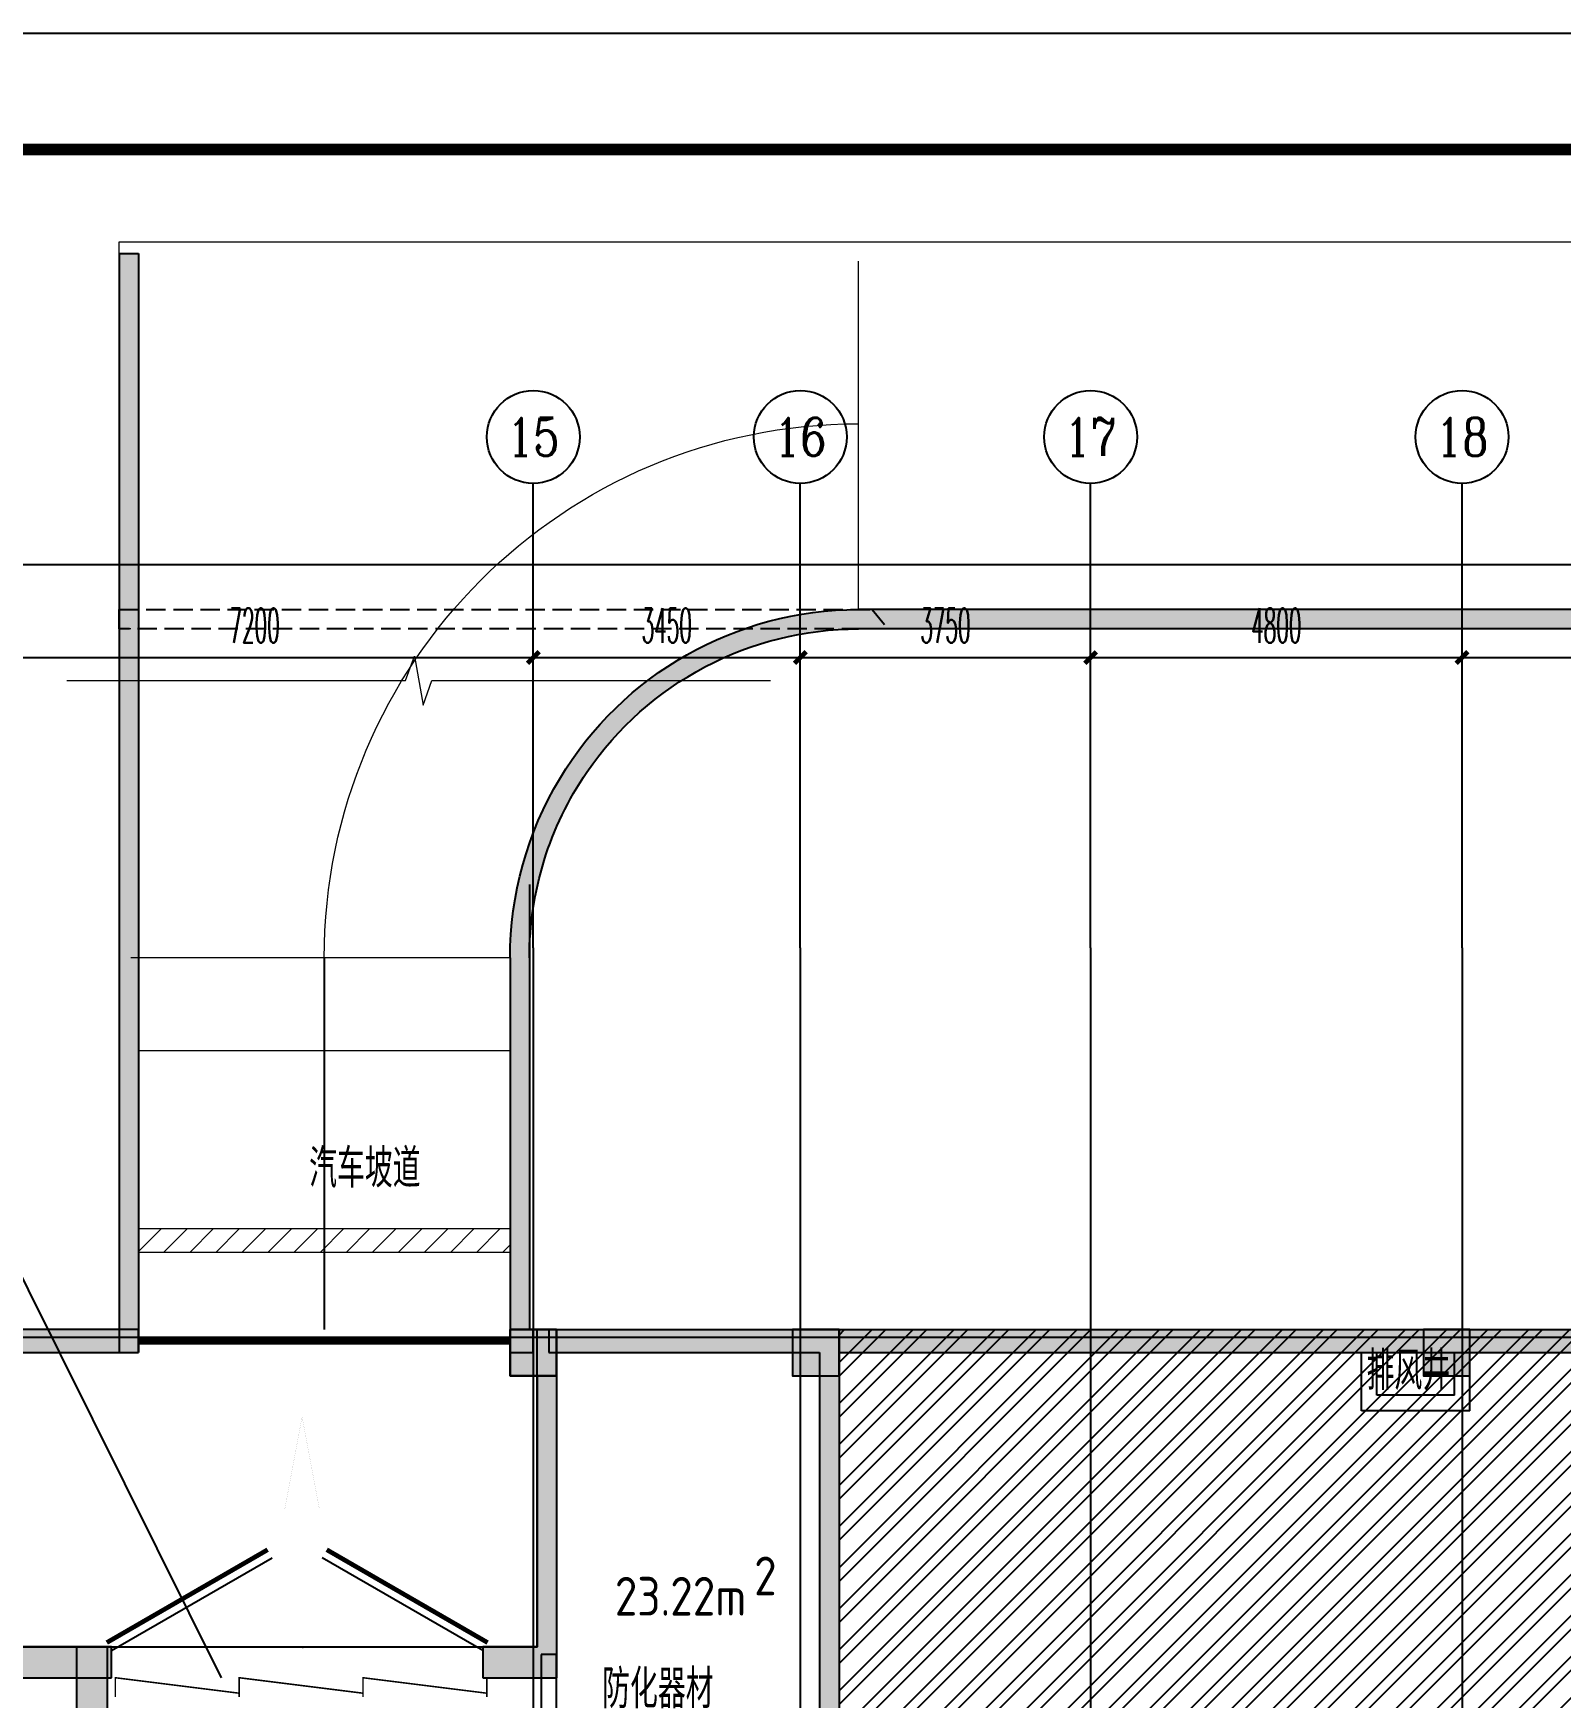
# Model space of a CAD drawing. Extents: x -888467 to -675969, y -675351 to -419232.
# Drawn here: x -778950 to -759216, y -607755 to -586251 of the extents above; entities that cross this region are included whole.
import ezdxf
from ezdxf.enums import TextEntityAlignment as Align

# ---------------------------------------------------------------- set-up
doc = ezdxf.new("R2010")
doc.units = 0
doc.header["$LTSCALE"] = 1000
doc.linetypes.add('__DASH', pattern=[0.35, 0.25, -0.1])
doc.linetypes.add('DASH', pattern=[0.35, 0.25, -0.1])
doc.layers.get('0').update_dxf_attribs({"linetype": 'CONTINUOUS'})
doc.layers.get('Defpoints').update_dxf_attribs({"linetype": 'CONTINUOUS'})
for name, color, linetype in [('2-房间名称', 7, 'CONTINUOUS'), ('3-建筑', 7, 'CONTINUOUS'), ('3-淡显', 8, 'CONTINUOUS'), ('AXIS_TEXT', 7, 'CONTINUOUS'), ('BTTK', 7, 'CONTINUOUS'), ('DIM_LEAD', 3, 'CONTINUOUS'), ('DOTE', 252, 'CONTINUOUS'), ('H-fujian', 7, 'CONTINUOUS'), ('PUB_HATCH', 8, 'CONTINUOUS'), ('PUB_TITLE', 7, 'CONTINUOUS'), ('公用-影线', 8, 'CONTINUOUS'), ('建筑-墙体', 2, 'CONTINUOUS'), ('建筑-柱子', 2, 'CONTINUOUS'), ('建筑层', 253, 'CONTINUOUS'), ('改过图层标记', 3, 'CONTINUOUS'), ('结构柱子', 253, 'CONTINUOUS'), ('覆土', 7, 'CONTINUOUS')]:
    doc.layers.add(name, color=color, linetype=linetype)
doc.layers.add('3-深度淡显', color=252, linetype='CONTINUOUS', lineweight=0)
doc.styles.add('_TCH_AXIS', font='COMPLEX', dxfattribs={"bigfont": 'GBCBIG'})
doc.styles.add('_TCH_DIM_T3', font='simplex.shx', dxfattribs={"width": 0.4235294117647059, "bigfont": 'gbcbig.shx'})
doc.styles.add('COMPLEX', font='COMPLEX')
doc.styles.add('HZ(TK)', font='geniso.shx', dxfattribs={"width": 0.9, "bigfont": 'hztxt.shx'})
doc.styles.get("Standard").update_dxf_attribs({"font": 'GBENOR', "bigfont": 'GBCBIG'})
doc.dimstyles.new('_TCH_ARCH&&150', dxfattribs={"dimtxt": 446.25, "dimasz": 150, "dimexe": 375, "dimexo": 450, "dimgap": 189.375, "dimtad": 1, "dimdec": 0, "dimzin": 0, "dimdsep": 46, "dimtxsty": '_TCH_DIM_T3', "dimblk": 'ARCHTICK', "dimcen": 0.09, "dimclrt": 7, "dimazin": 2, "dimtfac": 1, "dimtdec": 0, "dimtix": 1, "dimtmove": 2, "dimatfit": 3, "dimfxl": 1, "dimtolj": 1, "dimtzin": 0, "dimarcsym": 0})

# ---------------------------------------------------------------- blocks, each defined once
blk = doc.blocks.new('*U116')
at = {"layer": 'H-fujian', "color": 30, "const_width": 20}
blk.add_lwpolyline([(-4873.906009129016, -3672.561507411954), (-3273.906009129227, -3672.561507411955), (-3273.906009129227, -3872.561507411955), (-4873.906009129016, -3872.561507411954)], close=True, dxfattribs=at)
blk.add_lwpolyline([(-3273.906009129227, -3872.561507411955), (-4873.906009129016, -3672.561507411954)], dxfattribs=at)
blk = doc.blocks.new('vhtemplate_2019年新竖式图框_A1_1_2', base_point=(-420.5000000000002, 0))
at = {"layer": 'PUB_TITLE', "color": 7}
blk.add_lwpolyline([(-420.5000000000002, 594), (841.0000000000005, 594), (841.0000000000005, 0), (-420.5000000000002, 0)], close=True, dxfattribs=at)
at = {"layer": 'PUB_TITLE', "const_width": 1}
blk.add_lwpolyline([(-395.5000000000002, 10.00000000000023), (831.0000000000005, 10), (831.0000000000005, 584), (-395.5000000000002, 584)], close=True, dxfattribs=at)
at = {"layer": 'BTTK', "color": 4, "style": 'HZ(TK)', "width": 0.9}
for tag, p in [('合作单位', (796.0000000000005, 511.5000003952373)), ('建设单位', (796, 209.5)), ('工程名称', (796.0000000000005, 176.5)), ('子项名称', (805.9999999999995, 160)), ('图纸名称', (796.0000000000005, 141))]:
    blk.add_attdef(tag, text='', height=3.5, dxfattribs=at).set_placement(p, align=Align.MIDDLE_CENTER)
for tag, p in [('注册证书号', (808.5000000000005, 279)), ('注册印章号', (808.5000000000005, 271)), ('设计号', (805.9999999999995, 193)), ('图别', (789.7500000000005, 34)), ('图号', (822.2500000000005, 34)), ('版本号', (789.7500000000005, 26)), ('日期', (822.2500000000005, 26))]:
    blk.add_attdef(tag, text='', height=3.5, dxfattribs=at).set_placement(p, align=Align.MIDDLE)
blk = doc.blocks.new('_ArchTick')
at = {"color": 0, "linetype": 'ByBlock', "const_width": 0.4}
blk.add_lwpolyline([(-0.5, -0.5), (0.5, 0.5)], dxfattribs=at)
blk = doc.blocks.new('*D138')
at = {"layer": '3-建筑', "color": 0, "lineweight": -2, "transparency": 16777216}
for p, q in [((-779690.3902328247, -597615.9145316826), (-779690.3902328247, -593940.9145312337)), ((-772490.3902328247, -597615.9145307848), (-772490.3902328247, -593940.9145312337)), ((-779690.3902328247, -594315.9145312337), (-772490.3902328247, -594315.9145312337))]:
    blk.add_line(p, q, dxfattribs=at)
at = {"layer": 'Defpoints', "color": 0, "transparency": 16777216}
for p in [(-772490.3902328247, -594315.9145312337), (-779690.3902328247, -598065.9145316826), (-772490.3902328247, -598065.9145307848)]:
    blk.add_point(p, dxfattribs=at)
at = {"layer": '3-建筑', "color": 0, "lineweight": -2, "transparency": 16777216, "xscale": 150, "yscale": 150, "zscale": 150, "rotation": 180}
blk.add_blockref('_ArchTick', (-779690.3902328247, -594315.9145312337), dxfattribs=at)
at = {"layer": '3-建筑', "color": 0, "lineweight": -2, "transparency": 16777216, "xscale": 150, "yscale": 150, "zscale": 150}
blk.add_blockref('_ArchTick', (-772490.3902328247, -594315.9145312337), dxfattribs=at)
at = {"layer": '3-建筑', "color": 7, "transparency": 16777216, "insert": (-776090.3902328247, -593903.4145312337), "char_height": 446.25, "attachment_point": 5, "style": '_TCH_DIM_T3'}
blk.add_mtext('\\A1;7200', dxfattribs=at)
blk = doc.blocks.new('_FZH')
blk.add_lwpolyline([(-0.5, -0.5), (0.5, -0.5), (0.5, 0.5), (-0.5, 0.5)], close=True)
at = {"layer": 'PUB_HATCH'}
blk.add_solid([(-0.5, -0.5), (0.5, -0.5), (-0.5, 0.5), (0.5, 0.5)], dxfattribs=at)
blk = doc.blocks.new('A$C10362422')
h = blk.add_hatch()
h.set_pattern_fill('ANSI31', color=256, scale=150, angle=90)
h.set_pattern_definition([(135, (-3252770.879231268, -12604415.39846876), (-168.3798022700466, -168.3798022700466), [])])
h.paths.add_polyline_path([(12572.93921361014, 4926.3449052996), (12572.93921361014, 4626.3449052996), (7772.939213610429, 4626.3449112284), (7772.939213843259, 4926.344906892162)])
at = {"layer": '公用-影线'}
for points in [[(12572.93921361031, 17526.34491122887), (12572.93921361031, 3326.3449112284), (12822.93921361031, 3326.3449112284), (12822.93921361031, 17526.34491122887)], [(-23607.06078637188, 12676.3449112284), (3272.939213610312, 12676.3449112284), (3272.939213610312, 12926.3449112284), (-23607.06078637188, 12926.3449112284)], [(7522.939213610487, 3626.3449112284), (7772.939213610487, 3626.3449112284), (7772.939213610429, 8676.3449112284), (7522.939213610429, 8676.3449112284)]]:
    blk.add_hatch(color=256, dxfattribs=at).paths.add_polyline_path(points)
h = blk.add_hatch(color=256, dxfattribs=at)
edge = h.paths.add_edge_path()
edge.add_line((6780.431195069745, 10826.3449112284), (6917.904102130968, 10611.91828255495))
edge.add_line((6917.904102130968, 10611.91828255495), (6917.284147888771, 10612.95187179535))
edge.add_line((6917.284147888771, 10612.95187179511), (7131.657379316923, 10741.57581065199))
edge.add_arc((3272.939213610312, 8426.344911227934), 4500.000000000236, 30.96375653207454, 90)
edge.add_line((3272.939213610312, 12926.3449112284), (3272.939213610312, 12676.3449112284))
edge.add_arc((3272.939213610487, 8426.344911227934), 4250.000000000233, 34.38186974878181, 90.00000000000227, ccw=False)
h = blk.add_hatch(color=256, dxfattribs=at)
edge = h.paths.add_edge_path()
edge.add_line((6917.284147888771, 10612.95187179511), (7072.939213610312, 10329.63154229615))
edge.add_arc((3272.939213610371, 8426.3449112284), 4249.999999999988, 0, 26.60468168939792, ccw=False)
edge.add_line((7522.939213610429, 8426.3449112284), (7772.939213610429, 8426.3449112284))
edge.add_arc((3272.939213610371, 8426.3449112284), 4500.000000000058, 0, 30.96375653206907)
edge.add_line((7131.657379317039, 10741.57581065223), (6917.284147888771, 10612.95187179511))
for p, q in [((3272.939213610312, 12926.3449112284), (3272.939213623526, 17426.34491123026)), ((2183.042099779996, 12926.3449112284), (3272.939213610371, 12926.3449112284)), ((2503.31794912141, 12676.3449112284), (3272.939213610312, 12676.3449112284)), ((7772.939213610603, 8426.3449112284), (12672.93921361031, 8426.3449112284)), ((7772.939213610429, 7226.3449112284), (12572.93921361031, 7226.3449112284))]:
    blk.add_line(p, q)
blk.add_lwpolyline([(12672.93921361031, 12676.3449112284), (12822.93921361031, 12676.3449112284), (12822.93921361031, 17676.34491123026), (-23857.90825815528, 17676.34491123026), (-23857.90825815528, 12676.3449112284), (3272.939213610312, 12676.3449112284)])
blk.add_lwpolyline([(12572.93921361014, 4926.3449052996), (12572.93921361014, 4626.3449052996), (7772.939213610429, 4626.3449112284), (7772.939213843259, 4926.344906892162)], close=True)
blk.add_arc((3272.939213610371, 8426.3449112284), 6900, 0, 90)
at = {"layer": '建筑-墙体'}
for p, q in [((12572.93921361031, 17526.34491122887), (12572.93921361031, 3326.3449112284)), ((12822.93921361031, 17526.34491122887), (12572.93921361031, 17526.34491122887)), ((12822.93921361031, 17526.34491122887), (12822.93921361031, 3326.3449112284)), ((-23857.90825815528, 12926.3449112284), (3272.939213610312, 12926.3449112284)), ((-23857.90825815528, 12676.3449112284), (3272.939213610312, 12676.3449112284)), ((7522.939213610429, 9376.3449112284), (7522.939213611477, 3626.344911205117)), ((7772.939213610429, 8426.3449112284), (7772.939213612408, 3626.344911205117)), ((12822.93921361031, 3326.3449112284), (12572.93921361031, 3326.3449112284))]:
    blk.add_line(p, q, dxfattribs=at)
for centre, radius, start, end in [((3272.939213610312, 8426.344911227934), 4500.000000000233, 30.96375652463808, 90), ((3272.939213610312, 8426.344911227934), 4250.000000000254, 34.38186975541019, 90), ((3272.939213612117, 8426.3449112284), 4249.999999998312, 0, 34.38186975541019), ((3272.939213610312, 8426.3449112284), 4500.000000000058, 0, 30.96375652463808)]:
    blk.add_arc(centre, radius, start, end, dxfattribs=at)
at = {"layer": '覆土'}
blk.add_line((10172.93921361095, 8426.344911228167), (10172.93921360659, 3626.341451190179), dxfattribs=at)
at = {"layer": '覆土', "linetype": '__DASH'}
blk.add_lwpolyline([(2888.128581365861, 12676.3449112284), (12822.93921361031, 12676.3449112284), (12822.93921361031, 12926.3449112284), (3096.512878976762, 12926.3449112284)], close=True, dxfattribs=at)
at = {"layer": '建筑-柱子', "xscale": 600, "yscale": 600, "zscale": 600, "rotation": 90}
blk.add_blockref('_FZH', (7472.939213610429, 3326.3449112284), dxfattribs=at)
blk = doc.blocks.new('*D176')
at = {"layer": '3-建筑', "color": 0, "lineweight": -2, "transparency": 16777216}
for p, q in [((-779690.3902325481, -597615.916270779), (-779690.3902325481, -593940.9162703927)), ((-772490.3902325481, -597615.9162700064), (-772490.3902325481, -593940.9162703927)), ((-779690.3902325481, -594315.9162703927), (-772490.3902325481, -594315.9162703927))]:
    blk.add_line(p, q, dxfattribs=at)
at = {"layer": 'Defpoints', "color": 0, "transparency": 16777216}
for p in [(-772490.3902325481, -594315.9162703927), (-779690.3902325481, -598065.916270779), (-772490.3902325481, -598065.9162700064)]:
    blk.add_point(p, dxfattribs=at)
at = {"layer": '3-建筑', "color": 0, "lineweight": -2, "transparency": 16777216, "xscale": 150, "yscale": 150, "zscale": 150, "rotation": 180}
blk.add_blockref('_ArchTick', (-779690.3902325481, -594315.9162703927), dxfattribs=at)
at = {"layer": '3-建筑', "color": 0, "lineweight": -2, "transparency": 16777216, "xscale": 150, "yscale": 150, "zscale": 150}
blk.add_blockref('_ArchTick', (-772490.3902325481, -594315.9162703927), dxfattribs=at)
at = {"layer": '3-建筑', "color": 7, "transparency": 16777216, "insert": (-776090.3902325481, -593903.4162703927), "char_height": 446.25, "attachment_point": 5, "style": '_TCH_DIM_T3'}
blk.add_mtext('\\A1;7200', dxfattribs=at)
blk = doc.blocks.new('*D177')
at = {"layer": '3-建筑', "color": 0, "lineweight": -2, "transparency": 16777216}
for p, q in [((-772490.3902325481, -597615.9162700064), (-772490.3902325481, -593940.9162698213)), ((-769040.3902309772, -597615.9162696362), (-769040.3902309772, -593940.9162698213)), ((-772490.3902325481, -594315.9162698213), (-769040.3902309772, -594315.9162698213))]:
    blk.add_line(p, q, dxfattribs=at)
at = {"layer": 'Defpoints', "color": 0, "transparency": 16777216}
for p in [(-769040.3902309772, -594315.9162698213), (-772490.3902325481, -598065.9162700064), (-769040.3902309772, -598065.9162696362)]:
    blk.add_point(p, dxfattribs=at)
at = {"layer": '3-建筑', "color": 0, "lineweight": -2, "transparency": 16777216, "xscale": 150, "yscale": 150, "zscale": 150, "rotation": 180}
blk.add_blockref('_ArchTick', (-772490.3902325481, -594315.9162698213), dxfattribs=at)
at = {"layer": '3-建筑', "color": 0, "lineweight": -2, "transparency": 16777216, "xscale": 150, "yscale": 150, "zscale": 150}
blk.add_blockref('_ArchTick', (-769040.3902309772, -594315.9162698213), dxfattribs=at)
at = {"layer": '3-建筑', "color": 7, "transparency": 16777216, "insert": (-770765.3902317627, -593903.4162698213), "char_height": 446.25, "attachment_point": 5, "style": '_TCH_DIM_T3'}
blk.add_mtext('\\A1;3450', dxfattribs=at)
blk = doc.blocks.new('*D178')
at = {"layer": '3-建筑', "color": 0, "lineweight": -2, "transparency": 16777216}
for p, q in [((-769040.390230977, -597615.9162696362), (-769040.390230977, -593940.9162694351)), ((-765290.3902325479, -597615.9162692337), (-765290.3902325479, -593940.9162694351)), ((-769040.390230977, -594315.9162694351), (-765290.3902325479, -594315.9162694351))]:
    blk.add_line(p, q, dxfattribs=at)
at = {"layer": 'Defpoints', "color": 0, "transparency": 16777216}
for p in [(-765290.3902325479, -594315.9162694351), (-769040.390230977, -598065.9162696362), (-765290.3902325479, -598065.9162692337)]:
    blk.add_point(p, dxfattribs=at)
at = {"layer": '3-建筑', "color": 0, "lineweight": -2, "transparency": 16777216, "xscale": 150, "yscale": 150, "zscale": 150, "rotation": 180}
blk.add_blockref('_ArchTick', (-769040.390230977, -594315.9162694351), dxfattribs=at)
at = {"layer": '3-建筑', "color": 0, "lineweight": -2, "transparency": 16777216, "xscale": 150, "yscale": 150, "zscale": 150}
blk.add_blockref('_ArchTick', (-765290.3902325479, -594315.9162694351), dxfattribs=at)
at = {"layer": '3-建筑', "color": 7, "transparency": 16777216, "insert": (-767165.3902317624, -593903.4162694351), "char_height": 446.25, "attachment_point": 5, "style": '_TCH_DIM_T3'}
blk.add_mtext('\\A1;3750', dxfattribs=at)
blk = doc.blocks.new('*D179')
at = {"layer": '3-建筑', "color": 0, "lineweight": -2, "transparency": 16777216}
for p, q in [((-765290.3902325481, -597615.9162692337), (-765290.3902325481, -593940.9162689762)), ((-760490.3902325484, -597615.9162687187), (-760490.3902325484, -593940.9162689762)), ((-765290.3902325481, -594315.9162689762), (-760490.3902325484, -594315.9162689762))]:
    blk.add_line(p, q, dxfattribs=at)
at = {"layer": 'Defpoints', "color": 0, "transparency": 16777216}
for p in [(-760490.3902325484, -594315.9162689762), (-765290.3902325481, -598065.9162692337), (-760490.3902325484, -598065.9162687187)]:
    blk.add_point(p, dxfattribs=at)
at = {"layer": '3-建筑', "color": 0, "lineweight": -2, "transparency": 16777216, "xscale": 150, "yscale": 150, "zscale": 150, "rotation": 180}
blk.add_blockref('_ArchTick', (-765290.3902325481, -594315.9162689762), dxfattribs=at)
at = {"layer": '3-建筑', "color": 0, "lineweight": -2, "transparency": 16777216, "xscale": 150, "yscale": 150, "zscale": 150}
blk.add_blockref('_ArchTick', (-760490.3902325484, -594315.9162689762), dxfattribs=at)
at = {"layer": '3-建筑', "color": 7, "transparency": 16777216, "insert": (-762890.3902325482, -593903.4162689762), "char_height": 446.25, "attachment_point": 5, "style": '_TCH_DIM_T3'}
blk.add_mtext('\\A1;4800', dxfattribs=at)
blk = doc.blocks.new('*D180')
at = {"layer": '3-建筑', "color": 0, "lineweight": -2, "transparency": 16777216}
for p, q in [((-760490.3902325484, -597615.9162687187), (-760490.3902325484, -593940.9162682788)), ((-752290.3902325481, -597615.9162678388), (-752290.3902325481, -593940.9162682788)), ((-760490.3902325484, -594315.9162682788), (-752290.3902325481, -594315.9162682788))]:
    blk.add_line(p, q, dxfattribs=at)
at = {"layer": 'Defpoints', "color": 0, "transparency": 16777216}
for p in [(-752290.3902325481, -594315.9162682788), (-760490.3902325484, -598065.9162687187), (-752290.3902325481, -598065.9162678388)]:
    blk.add_point(p, dxfattribs=at)
at = {"layer": '3-建筑', "color": 0, "lineweight": -2, "transparency": 16777216, "xscale": 150, "yscale": 150, "zscale": 150, "rotation": 180}
blk.add_blockref('_ArchTick', (-760490.3902325484, -594315.9162682788), dxfattribs=at)
at = {"layer": '3-建筑', "color": 0, "lineweight": -2, "transparency": 16777216, "xscale": 150, "yscale": 150, "zscale": 150}
blk.add_blockref('_ArchTick', (-752290.3902325481, -594315.9162682788), dxfattribs=at)
at = {"layer": '3-建筑', "color": 7, "transparency": 16777216, "insert": (-756390.3902325482, -593903.4162682788), "char_height": 446.25, "attachment_point": 5, "style": '_TCH_DIM_T3'}
blk.add_mtext('\\A1;8200', dxfattribs=at)
blk = doc.blocks.new('_AXISO')
blk.add_circle((0, 0), 0.5)
at = {"layer": 'AXIS_TEXT', "style": 'COMPLEX', "width": 1.041666666666667}
blk.add_attdef('A', text='', height=0.56, dxfattribs=at).set_placement((-0.25, -0.28), (0.25, -0.28), align=Align.FIT)
blk = doc.blocks.new('*D204')
at = {"layer": '3-建筑', "color": 0, "lineweight": -2, "transparency": 16777216}
for p, q in [((-868090.3902329463, -597615.9162802668), (-868090.3902329463, -592740.9162715976)), ((-729090.3902283979, -597615.9162629282), (-729090.3902283979, -592740.9162715976)), ((-868090.3902329463, -593115.9162715976), (-729090.3902283979, -593115.9162715976))]:
    blk.add_line(p, q, dxfattribs=at)
at = {"layer": 'Defpoints', "color": 0, "transparency": 16777216}
for p in [(-729090.3902283979, -593115.9162715976), (-868090.3902329463, -598065.9162802668), (-729090.3902283979, -598065.9162629282)]:
    blk.add_point(p, dxfattribs=at)
at = {"layer": '3-建筑', "color": 0, "lineweight": -2, "transparency": 16777216, "xscale": 150, "yscale": 150, "zscale": 150, "rotation": 180}
blk.add_blockref('_ArchTick', (-868090.3902329463, -593115.9162715976), dxfattribs=at)
at = {"layer": '3-建筑', "color": 0, "lineweight": -2, "transparency": 16777216, "xscale": 150, "yscale": 150, "zscale": 150}
blk.add_blockref('_ArchTick', (-729090.3902283979, -593115.9162715976), dxfattribs=at)
at = {"layer": '3-建筑', "color": 7, "transparency": 16777216, "insert": (-798590.3902306721, -592703.4162715976), "char_height": 446.25, "attachment_point": 5, "style": '_TCH_DIM_T3'}
blk.add_mtext('\\A1;139000', dxfattribs=at)
blk = doc.blocks.new('$DorLib2D$00000207')
at = {"color": 0}
for p, q in [((-0.5000000000014211, 0.03125000000030109), (-0.0669872981058921, 0.2812500000022036)), ((0.5000000000075513, 0.03125000000172751), (0.0669872981120232, 0.2812500000036309))]:
    blk.add_line(p, q, dxfattribs=at)
at = {"color": 0, "const_width": 0.0125}
for points in [[(-0.5125000000014195, 0.05290063509490839), (-0.07948729810591804, 0.3029006350968206)], [(0.5125000000075497, 0.0529006350963348), (0.07948729811205002, 0.3029006350982462)]]:
    blk.add_lwpolyline(points, dxfattribs=at)
blk = doc.blocks.new('$DorLib2D$00000213')
at = {"color": 0, "linetype": 'DASH', "const_width": 0.02}
blk.add_lwpolyline([(0.5, 3.552713678800501e-15), (-0.5, 3.552713678800501e-15)], dxfattribs=at)
blk = doc.blocks.new('A$C2B1B7B0A')
at = {"layer": '结构柱子'}
h = blk.add_hatch(color=253, dxfattribs=at)
h.dxf.hatch_style = 1
h.paths.add_polyline_path([(95899.99747396796, 46499.99808127992), (95299.99747396796, 46499.99808127992), (95299.99747396796, 45899.99808127992), (95899.99747396796, 45899.99808127992)])
h = blk.add_hatch(color=253, dxfattribs=at)
h.dxf.hatch_style = 1
h.paths.add_polyline_path([(99549.99747496797, 46499.99808127992), (98949.99747496797, 46499.99808127992), (98949.99747496797, 45899.99808127992), (99549.99747496797, 45899.99808127992)])
h = blk.add_hatch(color=253, dxfattribs=at)
h.dxf.hatch_style = 1
h.paths.add_polyline_path([(107699.997473968, 46499.99808127992), (107099.997473968, 46499.99808127992), (107099.997473968, 45899.99808127992), (107699.997473968, 45899.99808127992)])
h = blk.add_hatch(color=253, dxfattribs=at)
h.dxf.hatch_style = 1
h.paths.add_polyline_path([(90099.99747933983, 42400.1071864015), (89699.99747933983, 42400.1071864015), (89699.99747933983, 41200.1071864015), (90099.99747933983, 41200.1071864015)])
at = {"layer": '结构柱子', "color": 253}
for points in [[(95899.99747396796, 46499.99808127992), (95299.99747396796, 46499.99808127992), (95299.99747396796, 45899.99808127992), (95899.99747396796, 45899.99808127992)], [(99549.99747496797, 46499.99808127992), (98949.99747496797, 46499.99808127992), (98949.99747496797, 45899.99808127992), (99549.99747496797, 45899.99808127992)], [(107699.997473968, 46499.99808127992), (107099.997473968, 46499.99808127992), (107099.997473968, 45899.99808127992), (107699.997473968, 45899.99808127992)], [(90099.99747933983, 42400.1071864015), (89699.99747933983, 42400.1071864015), (89699.99747933983, 41200.1071864015), (90099.99747933983, 41200.1071864015)]]:
    blk.add_lwpolyline(points, close=True, dxfattribs=at)

msp = doc.modelspace()

# ---------------------------------------------------------------- hatches: boundary and pattern name
at = {"layer": '3-淡显'}
for points in [[(-784690.3902350762, -603296.5770035863), (-777590.3903060856, -603296.5770035663), (-777590.3903060863, -602996.5770035656), (-784840.3902350999, -602996.577003588), (-784823.7235684143, -603196.5770035805)], [(-772490.3902323551, -602996.5770035565), (-772790.3903059848, -602996.5770035535), (-772790.3903059838, -603296.5770035544), (-772490.3902323544, -603296.5770035565)], [(-772290.3902277928, -603296.5770036122), (-768790.390231842, -603296.5770036173), (-768665.3902318398, -603196.5770036129), (-768665.3902318282, -602996.5770036157), (-772290.3902277923, -602996.5770036122)], [(-768665.3902318398, -603196.5770036126), (-768540.3902318496, -603296.5770036052), (-761690.3902321826, -603296.5770036224), (-761690.3902321823, -602996.5770036224), (-768665.3902318282, -602996.5770036157)], [(-761690.3902321823, -602996.5770036224), (-761690.3902321826, -603296.5770036224), (-760490.3902321826, -603296.5770036234), (-760490.3902321823, -602996.5770036234)], [(-760490.3902321823, -602996.5770036234), (-760490.3902321826, -603296.5770036234), (-747240.4214833174, -603296.5770036376), (-747115.4214833351, -603196.5770036264), (-747115.4214833472, -602996.5770036355)], [(-768665.3902318398, -603196.5770036126), (-768790.390231842, -603296.5770036173), (-768790.3902327404, -610496.577003676), (-768665.3902327507, -610579.9103370095), (-768540.3902327479, -610496.5770036664), (-768540.3902318496, -603296.5770036052)], [(-772440.390226926, -603596.5770035044), (-772440.3902273444, -607096.5804736421), (-772190.3902273974, -607496.5804377722), (-772190.390226926, -603596.57700352)], [(-780640.3902434367, -607496.5816502848), (-777940.3899535832, -607496.5812628507), (-777940.3900109804, -607096.581262867), (-780765.3902578272, -607096.581668226), (-780765.3902406958, -607329.9142597979)], [(-772440.3902273444, -607096.5804736421), (-773140.3900109804, -607096.5805740978), (-773140.3899535835, -607496.5805740862), (-772190.3902273974, -607496.5804377722)]]:
    msp.add_hatch(color=256, dxfattribs=at).paths.add_polyline_path(points)
h = msp.add_hatch(color=256, dxfattribs=at)
h.dxf.hatch_style = 1
h.paths.add_polyline_path([(-772190.3902333064, -602996.57700352), (-772790.3902333064, -602996.57700352), (-772790.3902333064, -603596.57700352), (-772190.3902333064, -603596.57700352)])
h = msp.add_hatch(color=256, dxfattribs=at)
h.dxf.hatch_style = 1
h.paths.add_polyline_path([(-768540.3902323064, -602996.57700352), (-769140.3902323064, -602996.57700352), (-769140.3902323064, -603596.57700352), (-768540.3902323064, -603596.57700352)])
h = msp.add_hatch(color=256, dxfattribs=at)
h.dxf.hatch_style = 1
h.paths.add_polyline_path([(-760390.3902333064, -602996.57700352), (-760990.3902333064, -602996.57700352), (-760990.3902333064, -603596.57700352), (-760390.3902333064, -603596.57700352)])
at = {"layer": '建筑层'}
h = msp.add_hatch(dxfattribs=at)
h.set_pattern_fill('金属', color=253, scale=150)
h.set_pattern_definition([(45, (-2314792.505010569, -1671847.721043272), (-265.1650429449553, 265.1650429449553), []), (45, (-2314615.728315569, -1671847.721043272), (-265.1650429449553, 265.1650429449553), [])])
h.paths.add_polyline_path([(-768540.3902368313, -610496.5770176896), (-768540.3902366876, -602996.5769962345), (-747240.4214888304, -602996.5769962524), (-747240.4214901256, -605746.5937773662), (-744740.4214901396, -605746.593652322), (-744740.4243541302, -624546.5804389913), (-758140.3902187478, -624546.5804393762), (-758140.3902261434, -613746.5771275845), (-760390.39023715, -613746.5771315598), (-760390.39023715, -610496.5770177115)])
h.paths.add_polyline_path([(-746490.3902377088, -613746.5770171906), (-752890.3902374858, -613746.5770171906), (-752890.3902374692, -610796.5770151694), (-746490.3902376923, -610796.5770151694)], flags=16)

# ---------------------------------------------------------------- linework, layer by layer
at = {"layer": '3-建筑'}
for p, q in [((-772490.3902325481, -598065.9162700064), (-772490.3902331921, -592065.9162700064)), ((-769040.3902309772, -598065.916269636), (-769040.390231621, -592065.916269636)), ((-765290.3902325481, -598065.9162692337), (-765290.3902331921, -592065.9162692337)), ((-760490.3902325481, -598065.9162687187), (-760490.3902331921, -592065.9162687187)), ((-777590.3903060863, -602996.5770035656), (-784840.3902350999, -602996.577003588)), ((-777590.3903060856, -603296.5770035663), (-777590.3903060863, -602996.5770035656)), ((-772490.3902323551, -602996.5770035565), (-772790.3903059848, -602996.5770035535)), ((-772790.3903059848, -602996.5770035535), (-772790.3903059838, -603296.5770035544)), ((-772490.3902323544, -603296.5770035565), (-772490.3902323551, -602996.5770035565)), ((-772290.3902277923, -602996.5770036122), (-768665.3902318282, -602996.5770036157)), ((-772290.3902277923, -602996.5770036122), (-772290.3902277928, -603296.5770036122)), ((-768665.3902318282, -602996.5770036157), (-761690.3902321823, -602996.5770036224)), ((-761690.3902321823, -602996.5770036224), (-760490.3902321823, -602996.5770036234)), ((-760490.3902321823, -602996.5770036234), (-747115.4214833472, -602996.5770036355)), ((-784690.3902350762, -603296.5770035863), (-777590.3903060856, -603296.5770035663)), ((-772790.3903059838, -603296.5770035544), (-772490.3902323544, -603296.5770035565)), ((-772290.3902277928, -603296.5770036122), (-768790.390231842, -603296.5770036173)), ((-768790.390231842, -603296.5770036173), (-768790.3902327404, -610496.577003676)), ((-768540.3902318496, -603296.5770036052), (-761690.3902321826, -603296.5770036224)), ((-768540.3902318496, -603296.5770036052), (-768540.3902327479, -610496.5770036664)), ((-761790.3902321681, -604046.5787175219), (-761790.3902321681, -603296.5770036529)), ((-761690.3902321826, -603296.5770036224), (-760490.3902321826, -603296.5770036234)), ((-761590.3902322422, -603846.5787169598), (-761590.3902322422, -603296.5770036534)), ((-760590.3902321816, -603846.5787146578), (-760590.3902321816, -603296.5770036541)), ((-760490.3902321826, -603296.5770036234), (-747240.4214833174, -603296.5770036376)), ((-760390.3902321118, -604046.5787142992), (-760390.3902321118, -603296.5770036541)), ((-772440.390226926, -603596.5770035044), (-772440.3902273444, -607096.5804736421)), ((-772190.390226926, -603596.57700352), (-772440.390226926, -603596.5770035044)), ((-772190.390226926, -603596.57700352), (-772190.3902273974, -607496.5804377722)), ((-760590.3902321816, -603846.5787146578), (-761590.3902322422, -603846.5787169598)), ((-760390.3902321118, -604046.5787142992), (-761790.3902321681, -604046.5787175219)), ((-777940.3900109804, -607096.581262867), (-780765.3902578272, -607096.581668226)), ((-777940.3899535832, -607496.5812628507), (-777940.3900109804, -607096.581262867)), ((-772440.3902273444, -607096.5804736421), (-773140.3900109804, -607096.5805740978)), ((-773140.3900109804, -607096.5805740978), (-773140.3899535835, -607496.5805740862)), ((-772390.390232889, -607196.5804555304), (-772390.3902331046, -608896.5735644707)), ((-772190.390232889, -607196.580455543), (-772390.390232889, -607196.5804555304)), ((-772190.3902330967, -608896.5735644957), (-772190.390232889, -607196.580455543)), ((-780640.3902434367, -607496.5816502848), (-777940.3899535832, -607496.5812628507)), ((-773140.3899535835, -607496.5805740862), (-772190.3902273974, -607496.5804377722))]:
    msp.add_line(p, q, dxfattribs=at)
at = {"layer": '3-建筑', "color": 7}
msp.add_lwpolyline([(-782790.3899304343, -607096.5795606365), (-772440.3896386027, -607096.5804736442), (-772440.3902269257, -602996.5769819901), (-768540.3902322806, -602996.5769820649), (-768540.3902322806, -610496.5770035947), (-772190.3901772604, -610496.5770031372), (-772190.3902295029, -616996.5770036988), (-768540.3902305956, -616996.5770036988), (-768540.3902305954, -617046.5770036844), (-766640.3902213513, -617046.5770036988), (-766640.3902213513, -613746.5770036895), (-758140.3902215925, -613746.5769886719), (-758140.3902146034, -619146.5769979199), (-758140.3902146034, -619246.5769979199), (-760390.3902144898, -619246.5770036965), (-760390.390214392, -620946.5769981169), (-758140.3902143002, -620946.5769980564), (-758140.3902141969, -624546.57933825), (-744740.4214819584, -624546.5793365757), (-744740.421484296, -605746.5936381523), (-747240.421484282, -605746.5936384536), (-747240.4214842794, -602996.5770036355), (-729090.3902336257, -602996.577001371)], dxfattribs=at)
at = {"layer": '3-淡显'}
for p, q in [((-772190.3902333064, -602996.57700352), (-772790.3902333064, -602996.57700352)), ((-772790.3902333064, -602996.57700352), (-772790.3902333064, -603596.57700352)), ((-772190.3902333064, -603596.57700352), (-772190.3902333064, -602996.57700352)), ((-768540.3902323064, -602996.57700352), (-769140.3902323064, -602996.57700352)), ((-769140.3902323064, -602996.57700352), (-769140.3902323064, -603596.57700352)), ((-768540.3902323064, -603596.57700352), (-768540.3902323064, -602996.57700352)), ((-760390.3902333064, -602996.57700352), (-760990.3902333064, -602996.57700352)), ((-760990.3902333064, -602996.57700352), (-760990.3902333064, -603596.57700352)), ((-760390.3902333064, -603596.57700352), (-760390.3902333064, -602996.57700352)), ((-772790.3902333064, -603596.57700352), (-772190.3902333064, -603596.57700352)), ((-769140.3902323064, -603596.57700352), (-768540.3902323064, -603596.57700352)), ((-760990.3902333064, -603596.57700352), (-760390.3902333064, -603596.57700352))]:
    msp.add_line(p, q, dxfattribs=at)
at = {"layer": '3-深度淡显'}
msp.add_lwpolyline([(-778515.9111327324, -594614.916274963), (-774139.3432915898, -594614.916274963), (-774024.6926677958, -594299.916274963), (-773913.6066699496, -594929.916274963), (-773801.8432915898, -594614.916274963), (-769425.2754504471, -594614.916274963)], dxfattribs=at)
at = {"layer": '3-深度淡显', "const_width": 0.75}
msp.add_lwpolyline([(-775402.390222807, -607125.5804420528), (-775552.390222807, -607125.5804420537), (-775552.3902228167, -605325.5804420514), (-775702.390222819, -605325.5804420514), (-775477.3902228186, -604125.5804420286), (-775252.3902228256, -605325.58044205), (-775402.3902228256, -605325.5804420514), (-775402.3902228256, -607125.5804420528)], dxfattribs=at)
at = {"layer": 'DIM_LEAD', "color": 1}
msp.add_line((-776520.2110316843, -607496.5799516242), (-779795.4271449838, -600914.9058298669), dxfattribs=at)
at = {"layer": 'DOTE', "color": 251}
for p, q in [((-772490.3902329472, -598065.9162701718), (-772490.3902272331, -646590.9958235675)), ((-769040.3902309528, -598065.9162697415), (-769040.3902260861, -646590.9958231372)), ((-765290.3902329472, -598065.9162694067), (-765290.3902272331, -646590.9958228024)), ((-760490.3902329472, -598065.9162688968), (-760490.3902272331, -646590.9958222925)), ((-872297.4522964354, -603096.5804419825), (-724690.3902247343, -603096.5804421171))]:
    msp.add_line(p, q, dxfattribs=at)

# ---------------------------------------------------------------- block references
msp.add_blockref('A$C2B1B7B0A', (-868090.3877072744, -649496.5750847999))
at = {"layer": '3-建筑'}
ref = msp.add_blockref('_AXISO', (-772490.3902332564, -591465.9162700064), dxfattribs=dict(at, xscale=1200, yscale=1200, zscale=1200))
ref.add_attrib('A', '15', dxfattribs={"layer": 'AXIS_TEXT', "height": 492.6682422075481, "style": '_TCH_AXIS'}).set_placement((-772830.5659243045, -591712.2503911103), (-772150.2145422082, -591712.2503911103), align=Align.FIT)
ref = msp.add_blockref('_AXISO', (-769040.3902316855, -591465.916269636), dxfattribs=dict(at, xscale=1200, yscale=1200, zscale=1200))
ref.add_attrib('A', '16', dxfattribs={"layer": 'AXIS_TEXT', "height": 492.668242207548, "style": '_TCH_AXIS'}).set_placement((-769380.5659227334, -591712.2503907399), (-768700.2145406376, -591712.2503907399), align=Align.FIT)
ref = msp.add_blockref('_AXISO', (-765290.3902332564, -591465.9162692337), dxfattribs=dict(at, xscale=1200, yscale=1200, zscale=1200))
ref.add_attrib('A', '17', dxfattribs={"layer": 'AXIS_TEXT', "height": 492.668242207548, "style": '_TCH_AXIS'}).set_placement((-765630.5659243045, -591712.2503903375), (-764950.2145422082, -591712.2503903375), align=Align.FIT)
ref = msp.add_blockref('_AXISO', (-760490.3902332564, -591465.9162687187), dxfattribs=dict(at, xscale=1200, yscale=1200, zscale=1200))
ref.add_attrib('A', '18', dxfattribs={"layer": 'AXIS_TEXT', "height": 492.668242207548, "style": '_TCH_AXIS'}).set_placement((-760830.5659243045, -591712.2503898225), (-760150.2145422082, -591712.2503898225), align=Align.FIT)
at = {"layer": '3-建筑', "xscale": -4800}
for name, p, yscale, zscale, rotation in [('$DorLib2D$00000213', (-775190.3903060434, -603146.5770035635), 4800, 300, 180), ('$DorLib2D$00000207', (-775540.3899822293, -607296.5809184771), -4800, -4800, 180.0000082215213)]:
    msp.add_blockref(name, p, dxfattribs=dict(at, yscale=yscale, zscale=zscale, rotation=rotation))
at = {"layer": '3-深度淡显', "xscale": -1}
msp.add_blockref('A$C10362422', (-765017.4510092121, -606622.9218932185), dxfattribs=at)
at = {"layer": 'H-fujian', "rotation": 180.0000000000679}
for p in [(-781164.2959626797, -611369.1414590416), (-779564.2959626798, -611369.1414590398), (-777964.2959626799, -611369.1414590378)]:
    msp.add_blockref('*U116', p, dxfattribs=at)
at = {"layer": '改过图层标记', "xscale": 150, "yscale": 150, "zscale": 150}
msp.add_blockref('vhtemplate_2019年新竖式图框_A1_1_2', (-888467.0074896276, -675351.1501832515), dxfattribs=at)

# ---------------------------------------------------------------- texts
at = {"layer": '2-房间名称'}
for s, p in [('汽车坡道', (-775386.508757697, -601164.2210291028)), ('排风井', (-761724.6538276235, -603779.2741070213)), ('2', (-769637.005004725, -606431.5335291028)), ('23.22m', (-771437.005004725, -606694.0335291028)), ('防化器材', (-771600.7776432736, -607889.9439427278))]:
    msp.add_text(s, height=500, dxfattribs=at).set_placement(p)

# ---------------------------------------------------------------- dimensions: what is measured, and where the dimension line sits
at = {"layer": '3-建筑'}
for p1, p2, distance, picture, middle in [((-868090.3902329463, -598065.9162802668), (-729090.3902283979, -598065.9162629282), 4949.999991330551, '*D204', (-798590.3902306721, -592703.4162715976)), ((-779690.3902328247, -598065.9145316826), (-772490.3902328247, -598065.9145307848), 3749.9999995511025, '*D138', (-776090.3902328247, -593903.4145312337)), ((-779690.3902325481, -598065.916270779), (-772490.3902325481, -598065.9162700064), 3749.999999613734, '*D176', (-776090.3902325481, -593903.4162703927)), ((-772490.3902325481, -598065.9162700064), (-769040.3902309772, -598065.9162696362), 3749.999999814899, '*D177', (-770765.3902317627, -593903.4162698213)), ((-769040.390230977, -598065.9162696362), (-765290.3902325479, -598065.9162692337), 3749.9999997986015, '*D178', (-767165.3902317624, -593903.4162694351)), ((-765290.3902325481, -598065.9162692337), (-760490.3902325484, -598065.9162687187), 3749.9999997424898, '*D179', (-762890.3902325482, -593903.4162689762)), ((-760490.3902325484, -598065.9162687187), (-752290.3902325481, -598065.9162678388), 3749.99999955995, '*D180', (-756390.3902325482, -593903.4162682788))]:
    dim = msp.add_aligned_dim(p1=p1, p2=p2, distance=distance, dimstyle='_TCH_ARCH&&150', dxfattribs=at)
    dim.commit()
    dim.dimension.update_dxf_attribs({"geometry": picture, "text_midpoint": middle})

doc.saveas('drawing.dxf')
